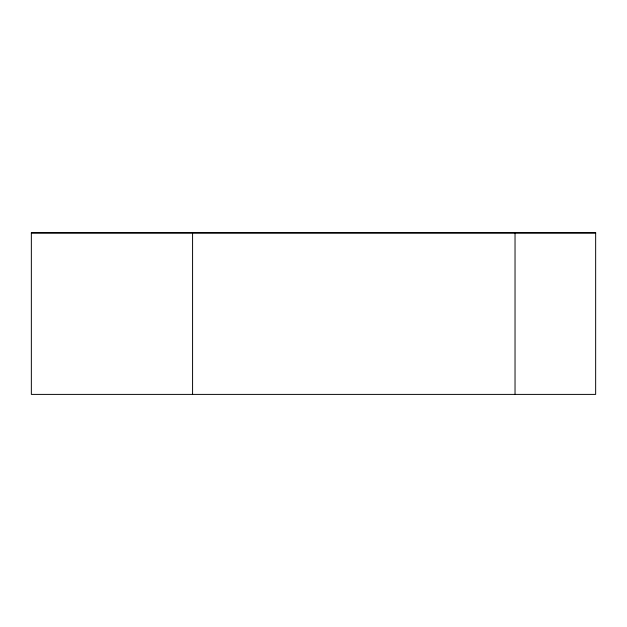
<?xml version="1.0" encoding="UTF-8"?>
<svg xmlns="http://www.w3.org/2000/svg" width="627" height="627" viewBox="0 0 627 627"><rect width="100%" height="100%" fill="white"/><g stroke="black" fill="none" stroke-linecap="round" stroke-linejoin="round"><path stroke-width="0.94" d="M31.35 233.166L595.65 233.166M515.033 233.166L515.033 394.399M192.575 233.166L192.575 394.399M595.65 232.601L31.35 232.601L31.35 394.399L595.65 394.399L595.65 232.601"/></g></svg>
